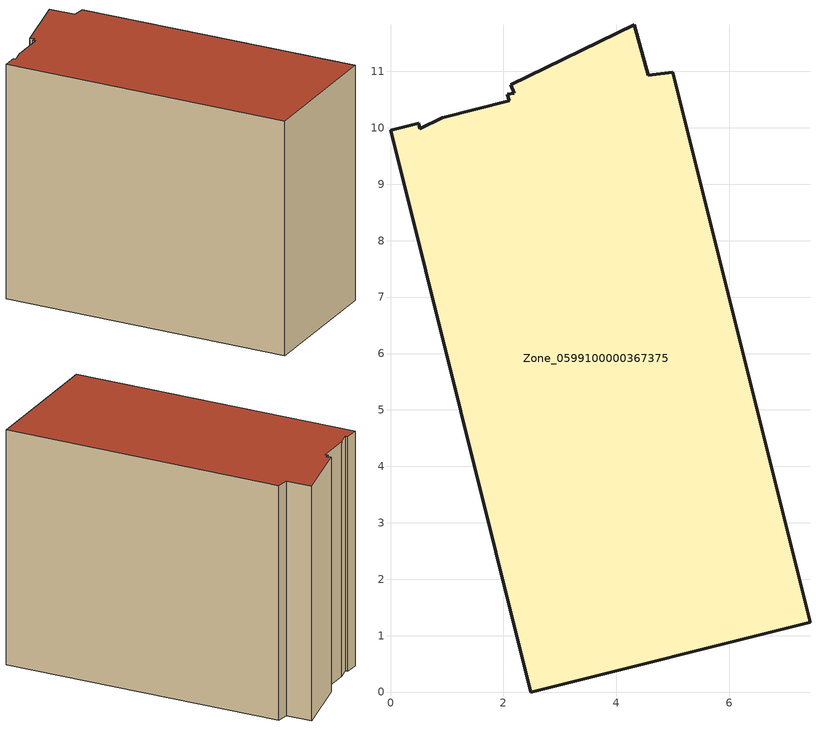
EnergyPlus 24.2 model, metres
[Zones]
Zone_0599100000367375
 floor ground (C_G): 5,10.98 7.43,1.24 2.49,0 0,9.95 0.5,10.08 0.52,9.98 0.92,10.18 2.1,10.48 2.07,10.6 2.19,10.61 2.13,10.77 4.32,11.82 4.57,10.93 z0
 wall outside (C_F): 2.49,0 7.43,1.24 5,10.98 4.57,10.93 4.32,11.82 2.13,10.77 2.19,10.61 2.07,10.6 2.1,10.48 0.92,10.18 0.52,9.98 0.5,10.08 0,9.95 2.49,0 z0:8.4
 roof outside (C_R): 7.43,1.24 5,10.98 4.57,10.93 4.32,11.82 2.13,10.77 2.19,10.61 2.07,10.6 2.1,10.48 0.92,10.18 0.52,9.98 0.5,10.08 0,9.95 2.49,0 z8.4
[BUILDING]
Pand.0599100000367375: North Axis=0; Terrain=City; Loads Convergence Tolerance Value=0.04; Temperature Convergence Tolerance Value=0.4; Solar Distribution=FullExterior; Maximum Number of Warmup Days=25; Minimum Number of Warmup Days=1
[Site:Location]
Rotterdam.The.Hague.AP_ZH_NLD Design_Conditions: Latitude=51.96; Longitude=4.45; Time Zone=1; Elevation=-4.5
[SITE:GROUNDTEMPERATURE:BUILDINGSURFACE]
18, 18, 18, 18, 18, 18, 18, 18, 18, 18, 18, 18
[MATERIAL] Thermal Absorptance=0.9; Solar Absorptance=0.7; Visible Absorptance=0.7
Name | Roughness | Thickness | Conductivity | Density | Specific Heat
G.TI.1992-2005 | MediumSmooth | 0.15 | 0.06 | 540 | 1210
F.TI.1992-2005 | Rough | 0.3 | 0.12 | 1920 | 840
R.TI.1992-2005 | MediumRough | 0.2 | 0.08 | 1500 | 1000
[CONSTRUCTION]
C_G: G.TI.1992-2005
C_F: F.TI.1992-2005
C_R: R.TI.1992-2005
[ZONE]
Zone_0599100000367375: Type=1; Multiplier=1; Ceiling Height=Autocalculate; Volume=Autocalculate; Floor Area=autocalculate; Part of Total Floor Area=Yes
[ZONEINFILTRATION:DESIGNFLOWRATE]
Infil_Zone_0599100000367375: Zone or ZoneList or Space or SpaceList=Zone_0599100000367375; Schedule=AlwaysOn; Design Flow Rate Calculation Method=Flow/Area; Flow Rate per Floor Area=0.0015; Constant Term Coefficient=1; Temperature Term Coefficient=0; Velocity Term Coefficient=0; Velocity Squared Term Coefficient=0
[HVACTEMPLATE:ZONE:IDEALLOADSAIRSYSTEM]
Zone_0599100000367375: Maximum Heating Supply Air Temperature=50; Minimum Cooling Supply Air Temperature=13; Maximum Heating Supply Air Humidity Ratio=0.0156; Minimum Cooling Supply Air Humidity Ratio=0.0077; Heating Limit=NoLimit; Cooling Limit=NoLimit; Dehumidification Control Type=ConstantSensibleHeatRatio; Cooling Sensible Heat Ratio=0.7; Dehumidification Setpoint=60; Humidification Control Type=None; Humidification Setpoint=30; Outdoor Air Method=None; Outdoor Air Flow Rate per Person=0.00944; Outdoor Air Flow Rate per Zone Floor Area=0; Outdoor Air Flow Rate per Zone=0; Demand Controlled Ventilation Type=None; Outdoor Air Economizer Type=NoEconomizer; Heat Recovery Type=None; Sensible Heat Recovery Effectiveness=0.7; Latent Heat Recovery Effectiveness=0.65
[ZONECONTROL:THERMOSTAT]
ThermostatControl_Zone_0599100000367375: Zone or ZoneList=Zone_0599100000367375; Control Type Schedule=DualSetpointControlType; Control 1=Thermostat_Zone_0599100000367375; Temperature Difference Between Cutout And Setpoint=0
[THERMOSTATSETPOINT:DUALSETPOINT]
Thermostat_Zone_0599100000367375: Heating Setpoint Temperature Schedule=HeatingSetpoint_Zone_0599100000367375; Cooling Setpoint Temperature Schedule=CoolingSetpoint_Zone_0599100000367375
[SCHEDULE:COMPACT]
HeatingSetpoint_Zone_0599100000367375: Through: 12/31, For: AllDays, Until: 24:00, 21
CoolingSetpoint_Zone_0599100000367375: Through: 12/31, For: AllDays, Until: 24:00, 24
DualSetpointControlType: Through: 12/31, For: AllDays, Until: 24:00, 4
AlwaysOn: Through: 12/31, For: AllDays, Until: 24:00, 1
